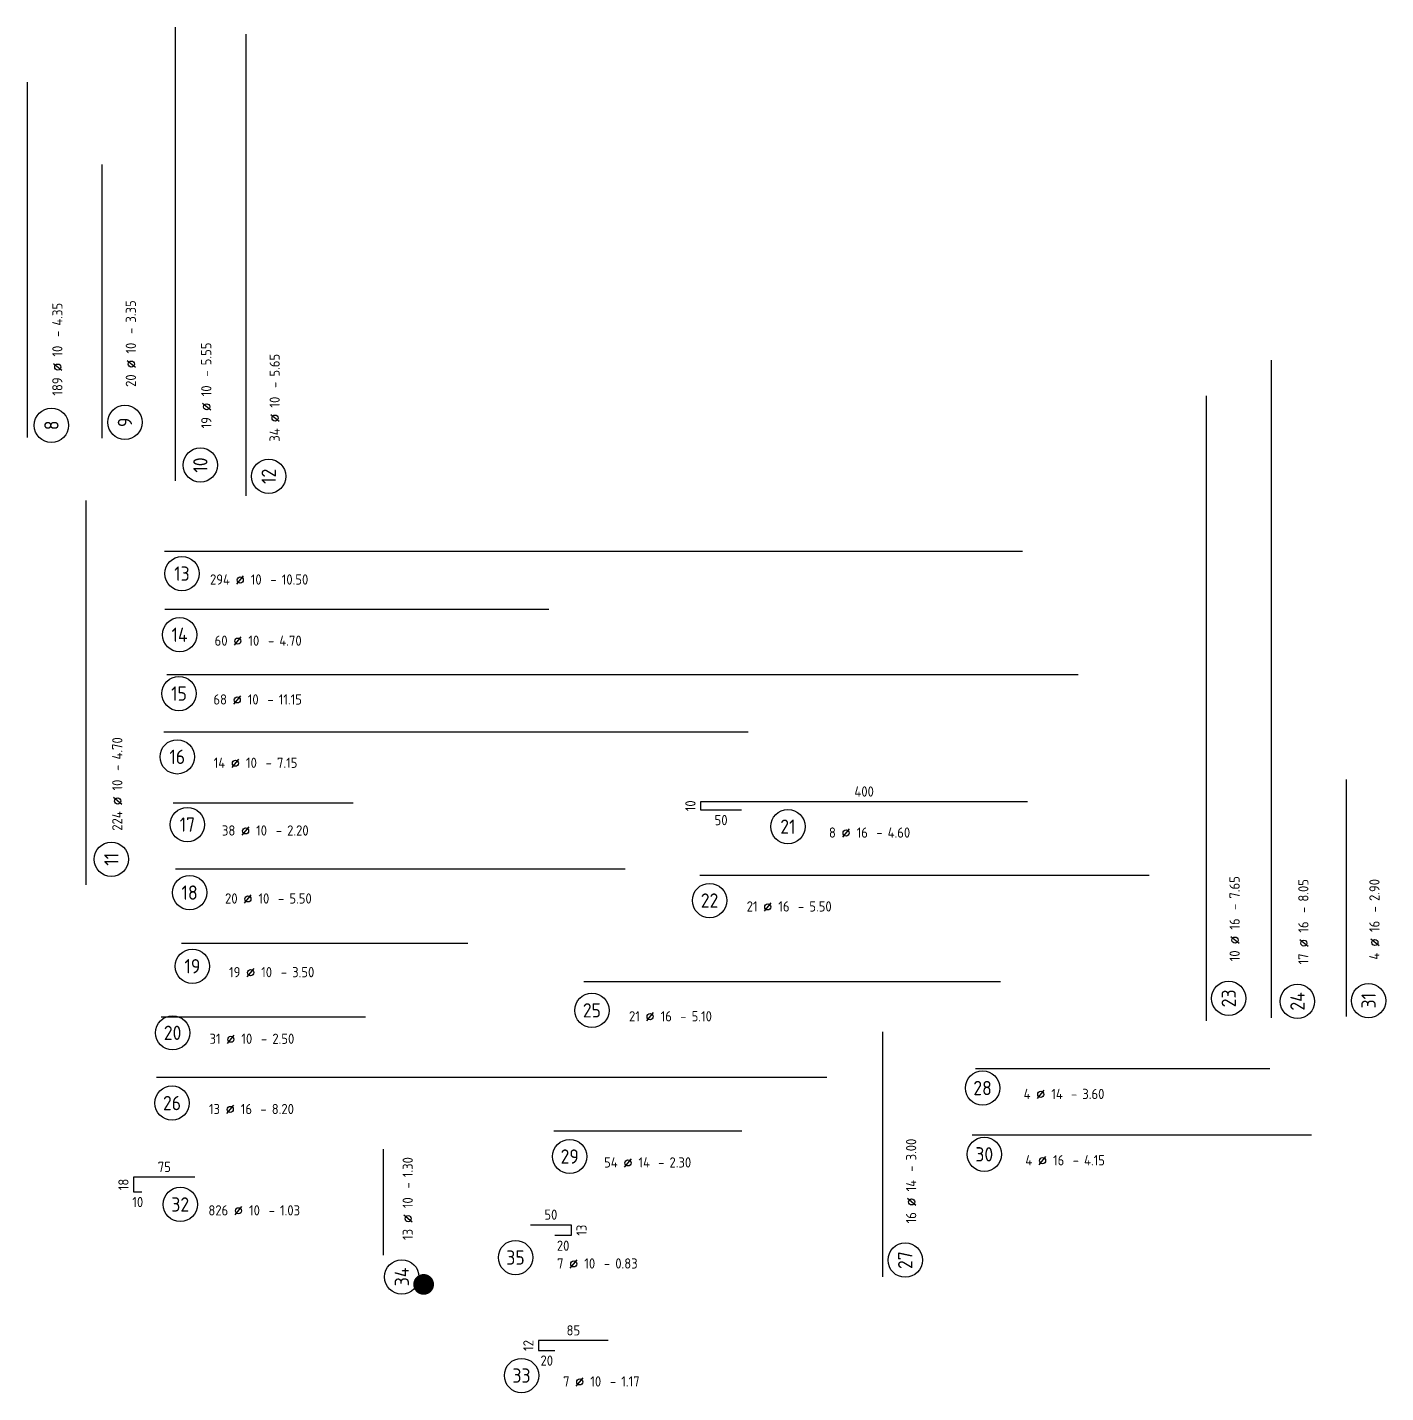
# Model space of a CAD drawing. Extents: x 0 to 83.7, y -3.8 to 29.7.
# Drawn here: x 67.11 to 83.72, y 11.75 to 28.46 of the extents above; entities that cross this region are included whole.
import ezdxf
from ezdxf.enums import TextEntityAlignment as Align

# ---------------------------------------------------------------- set-up
doc = ezdxf.new("R2010")
doc.units = 0
doc.header["$LTSCALE"] = 0.5
doc.linetypes.add('AUSGEZOGEN', pattern=[1000.01, 1000, 0.01])
doc.layers.add('NOPLOT', color=7, linetype='Continuous', plot=False)
doc.layers.add('RND', color=7, linetype='Continuous')
doc.styles.add('txt', font='isocp.shx')

# ---------------------------------------------------------------- blocks, each defined once
blk = doc.blocks.new('RND_AUSZ')
at = {"layer": 'RND', "color": 7, "linetype": 'Continuous'}
blk.add_line((1.341, 0.262), (1.509, 0.466), dxfattribs=at)
at = {"layer": 'RND', "color": 1, "linetype": 'Continuous'}
blk.add_circle((0, 0.52), 0.42, dxfattribs=at)
at = {"layer": 'RND', "color": 7, "linetype": 'Continuous'}
blk.add_circle((1.425, 0.364), 0.075, dxfattribs=at)
at = {"layer": 'RND', "color": 7, "linetype": 'Continuous', "style": 'txt'}
blk.add_text('-', height=0.25, dxfattribs=at).set_placement((2.163, 0.25))
at = {"layer": 'RND', "color": 1, "linetype": 'Continuous', "style": 'txt'}
blk.add_attdef('POS', text='', height=0.35, dxfattribs=at).set_placement((0, 0.52), align=Align.MIDDLE)
at = {"layer": 'RND', "color": 7, "linetype": 'Continuous', "style": 'txt'}
for tag, p in [('WIEOFT', (-0.536, 0.25)), ('STK', (1.174, 0.25))]:
    blk.add_attdef(tag, text='', height=0.25, dxfattribs=at).set_placement(p, align=Align.RIGHT)
for tag, p in [('DS', (1.683, 0.25)), ('LANG', (2.441, 0.25)), ('TEXT', (3.669, 0.25))]:
    blk.add_attdef(tag, p, '', height=0.25, dxfattribs=at)

msp = doc.modelspace()

# ---------------------------------------------------------------- linework, layer by layer
at = {"layer": 'NOPLOT', "color": 191, "linetype": 'Continuous', "const_width": 0.127}
msp.add_lwpolyline([(71.8905, 13.0715, 1), (72.0175, 13.0715, 1)], format="xyb", close=True, dxfattribs=at)
at = {"layer": 'RND', "color": 1, "linetype": 'AUSGEZOGEN'}
for points in [[(68.9148, 28.4561), (68.9148, 22.9061)], [(69.7817, 22.7233), (69.7817, 28.3733)], [(67.1053, 27.7852), (67.1053, 23.4352)], [(68.0168, 26.7768), (68.0168, 23.4268)], [(82.3255, 16.3334), (82.3255, 24.3834)], [(81.5309, 16.2956), (81.5309, 23.9456)], [(67.8216, 22.6634), (67.8216, 17.9634)], [(68.7817, 22.0448), (79.2817, 22.0448)], [(68.7864, 21.3349), (73.4864, 21.3349)], [(68.8109, 20.5375), (79.9609, 20.5375)], [(68.7744, 19.8326), (75.9244, 19.8326)], [(83.2449, 16.3495), (83.2449, 19.2495)], [(68.8914, 18.9632), (71.0914, 18.9632)], [(79.3431, 18.9787), (75.3431, 18.9787), (75.3431, 18.8787), (75.8431, 18.8787)], [(68.9193, 18.1587), (74.4193, 18.1587)], [(75.3318, 18.0794), (80.8318, 18.0794)], [(68.9933, 17.2494), (72.4933, 17.2494)], [(79.0128, 16.7743), (73.9128, 16.7743)], [(68.7442, 16.345), (71.2442, 16.345)], [(77.5726, 13.1631), (77.5726, 16.1631)], [(82.3047, 15.7092), (78.7047, 15.7092)], [(68.6865, 15.6058), (76.8865, 15.6058)], [(73.5456, 14.9505), (75.8456, 14.9505)], [(78.6653, 14.9016), (82.8153, 14.9016)], [(71.4647, 13.4279), (71.4647, 14.7279)], [(69.1564, 14.3843), (68.4064, 14.3843), (68.4064, 14.2043), (68.5064, 14.2043)], [(73.2606, 13.8003), (73.7606, 13.8003), (73.7606, 13.6703), (73.5606, 13.6703)], [(74.2105, 12.3841), (73.3605, 12.3841), (73.3605, 12.2641), (73.5605, 12.2641)]]:
    msp.add_lwpolyline(points, dxfattribs=at)

# ---------------------------------------------------------------- block references
at = {"layer": 'RND', "color": 1, "linetype": 'AUSGEZOGEN', "xscale": 0.5, "yscale": 0.5, "zscale": 0.5, "rotation": 90}
for p, values in [((67.6604, 23.5848), {'POS': '8', 'STK': '189', 'DS': '10', 'LANG': '4.35'}), ((70.3186, 22.9608), {'POS': '12', 'STK': '34', 'DS': '10', 'LANG': '5.65'}), ((68.3932, 18.2745), {'POS': '11', 'STK': '224', 'DS': '10', 'LANG': '4.70'}), ((82.0631, 16.572), {'POS': '23', 'STK': '10', 'DS': '16', 'LANG': '7.65'}), ((82.9046, 16.5351), {'POS': '24', 'STK': '17', 'DS': '16', 'LANG': '8.05'}), ((83.7739, 16.5432), {'POS': '31', 'STK': '4', 'DS': '16', 'LANG': '2.90'}), ((78.1059, 13.3686), {'POS': '27', 'STK': '16', 'DS': '14', 'LANG': '3.00'}), ((71.9466, 13.1633), {'POS': '34', 'STK': '13', 'DS': '10', 'LANG': '1.30'})]:
    msp.add_blockref('RND_AUSZ', p, dxfattribs=at).add_auto_attribs(values)
at = {"layer": 'RND', "color": 7, "linetype": 'AUSGEZOGEN', "xscale": 0.5, "yscale": 0.5, "zscale": 0.5, "rotation": 90}
msp.add_blockref('RND_AUSZ', (68.5593, 23.6217), dxfattribs=at).add_auto_attribs({'POS': '9', 'STK': '20', 'DS': '10', 'LANG': '3.35'})
at = {"layer": 'RND', "color": 191, "linetype": 'AUSGEZOGEN', "xscale": 0.5, "yscale": 0.5, "zscale": 0.5, "rotation": 90}
msp.add_blockref('RND_AUSZ', (69.4822, 23.0989), dxfattribs=at).add_auto_attribs({'POS': '10', 'STK': '19', 'DS': '10', 'LANG': '5.55'})
at = {"layer": 'RND', "color": 7, "linetype": 'AUSGEZOGEN', "xscale": 0.5, "yscale": 0.5, "zscale": 0.5}
for p, values in [((68.9974, 21.5107), {'POS': '13', 'STK': '294', 'DS': '10', 'LANG': '10.50'}), ((68.9684, 20.7623), {'POS': '14', 'STK': '60', 'DS': '10', 'LANG': '4.70'}), ((68.9394, 19.2677), {'POS': '16', 'STK': '14', 'DS': '10', 'LANG': '7.15'}), ((73.0781, 13.1403), {'POS': '35', 'STK': '7', 'DS': '10', 'LANG': '0.83'})]:
    msp.add_blockref('RND_AUSZ', p, dxfattribs=at).add_auto_attribs(values)
at = {"layer": 'RND', "color": 1, "linetype": 'AUSGEZOGEN', "xscale": 0.5, "yscale": 0.5, "zscale": 0.5}
for p, values in [((68.961, 20.0427), {'POS': '15', 'STK': '68', 'DS': '10', 'LANG': '11.15'}), ((69.0633, 18.4391), {'POS': '17', 'STK': '38', 'DS': '10', 'LANG': '2.20'}), ((76.4104, 18.4137), {'POS': '21', 'STK': '8', 'DS': '16', 'LANG': '4.60'}), ((69.0911, 17.6069), {'POS': '18', 'STK': '20', 'DS': '10', 'LANG': '5.50'}), ((75.4521, 17.5094), {'POS': '22', 'STK': '21', 'DS': '16', 'LANG': '5.50'}), ((69.1252, 16.7053), {'POS': '19', 'STK': '19', 'DS': '10', 'LANG': '3.50'}), ((74.0124, 16.1654), {'POS': '25', 'STK': '21', 'DS': '16', 'LANG': '5.10'}), ((68.8827, 15.8902), {'POS': '20', 'STK': '31', 'DS': '10', 'LANG': '2.50'}), ((78.792, 15.2149), {'POS': '28', 'STK': '4', 'DS': '14', 'LANG': '3.60'}), ((68.8756, 15.0304), {'POS': '26', 'STK': '13', 'DS': '16', 'LANG': '8.20'}), ((78.813, 14.4035), {'POS': '30', 'STK': '4', 'DS': '16', 'LANG': '4.15'}), ((73.741, 14.3767), {'POS': '29', 'STK': '54', 'DS': '14', 'LANG': '2.30'}), ((68.9765, 13.79), {'POS': '32', 'STK': '826', 'DS': '10', 'LANG': '1.03'}), ((73.1516, 11.6962), {'POS': '33', 'STK': '7', 'DS': '10', 'LANG': '1.17'})]:
    msp.add_blockref('RND_AUSZ', p, dxfattribs=at).add_auto_attribs(values)

# ---------------------------------------------------------------- texts
at = {"layer": 'RND', "color": 7, "linetype": 'AUSGEZOGEN', "style": 'txt'}
for s, p in [('400', (77.3431, 19.1037)), ('50', (75.5931, 18.7537)), ('75', (68.7814, 14.5093)), ('10', (68.4564, 14.0793)), ('50', (73.5106, 13.9253)), ('20', (73.6606, 13.5453)), ('85', (73.7855, 12.5091)), ('20', (73.4605, 12.1391))]:
    msp.add_text(s, height=0.125, dxfattribs=at).set_placement(p, align=Align.MIDDLE)
for s, p in [('10', (75.2181, 18.9287)), ('18', (68.2814, 14.2943)), ('13', (73.8856, 13.7353)), ('12', (73.2355, 12.3241))]:
    msp.add_text(s, height=0.125, rotation=90, dxfattribs=at).set_placement(p, align=Align.MIDDLE)

doc.saveas('drawing.dxf')
